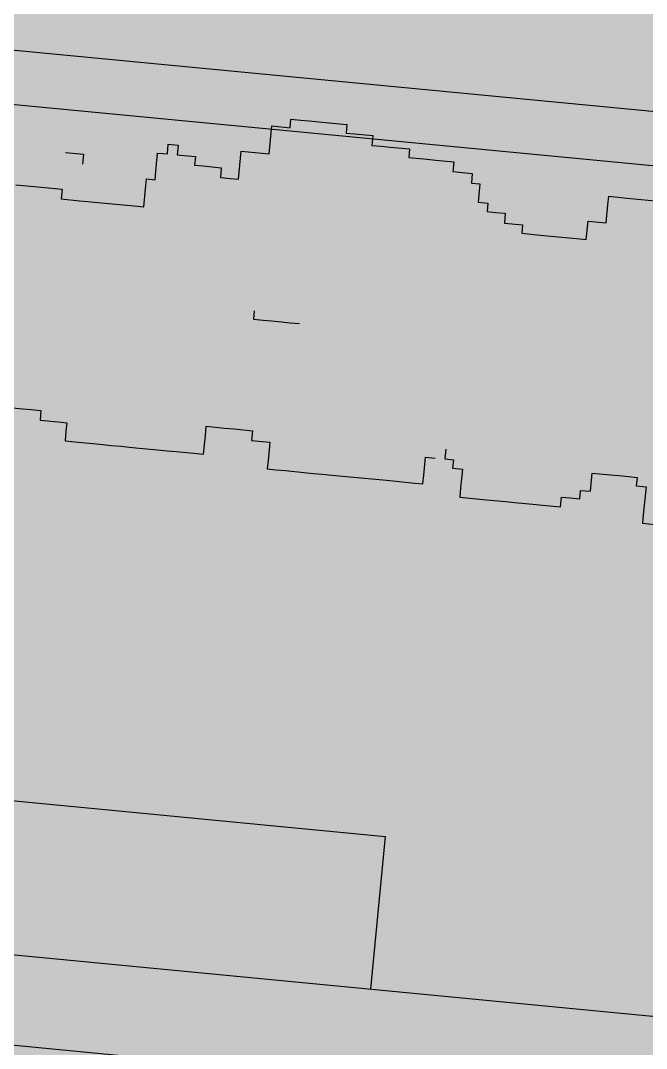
# Model space of a CAD drawing. Extents: x 302512 to 1034855, y -184136 to 410364.
# Drawn here: x 454422 to 457203, y -21027 to -16460 of the extents above; entities that cross this region are included whole.
import ezdxf

# ---------------------------------------------------------------- set-up
doc = ezdxf.new("R2010")
doc.units = 0
doc.header["$MEASUREMENT"] = 0
for name, color, linetype in [('WALL', 4, 'Continuous'), ('WZ', 2, 'Continuous'), ('总图线11', 41, 'Continuous'), ('环境', 8, 'Continuous')]:
    doc.layers.add(name, color=color, linetype=linetype)

# ---------------------------------------------------------------- blocks, each defined once
blk = doc.blocks.new('A$C1DC86410')
at = {"layer": 'WZ'}
for p, q in [((2100.231635808945, 14919.89505699277), (8940.231635808945, 14919.89505699277)), ((2500.231635808945, 14519.89505700022), (8540.23163574934, 14519.89505697787))]:
    blk.add_line(p, q, dxfattribs=at)
blk.add_lwpolyline([(3500.231635808945, 14919.89505699277), (3500.231635808945, 15599.89505699277), (7440.231635808945, 15599.89505699277), (7440.231635808945, 14919.89505699277)], dxfattribs=at)
blk = doc.blocks.new('M_F21')
at = {"color": 3, "linetype": 'Continuous'}
for p, q in [((-631.595779787006, 671.5761824130986), (-577.3097208870659, 671.5761824130986)), ((-631.595779787006, 588.3934599739368), (-631.595779787006, 671.5761824130986)), ((-577.3097208870659, 696.8926631554514), (-548.3571561404315, 696.8926631554514)), ((-577.3097208870659, 671.5761824130986), (-577.3097208870659, 696.8926631554514)), ((-548.3571561404315, 696.8926631554514), (-523.0236619871266, 696.8926631554514)), ((-548.3571561404315, 696.8926631554514), (-548.3571561404315, 696.8926631554514)), ((-523.0236619871266, 696.8926631554514), (-465.1185324938569, 696.8926631554514)), ((-523.0236619871266, 696.8926631554514), (-523.0236619871266, 696.8926631554514)), ((-465.1185324938569, 696.8926631554514), (-410.8324735939177, 696.8926631554514)), ((-465.1185324938569, 696.8926631554514), (-465.1185324938569, 696.8926631554514)), ((-410.8324735939177, 696.8926631554514), (-410.8324735939177, 671.5761824130986)), ((-410.8324735939177, 671.5761824130986), (-385.4989794406129, 671.5761824130986)), ((-385.4989794406129, 671.5761824130986), (-331.2129205406727, 671.5761824130986)), ((-385.4989794406129, 671.5761824130986), (-385.4989794406129, 671.5761824130986)), ((-331.2129205406727, 671.5761824130986), (-331.2129205406727, 642.643061564695)), ((-331.2129205406727, 642.643061564695), (-302.2603557940383, 642.643061564695)), ((-302.2603557940383, 642.643061564695), (-276.9268616407335, 642.643061564695)), ((-302.2603557940383, 642.643061564695), (-302.2603557940383, 642.643061564695)), ((-276.9268616407335, 642.643061564695), (-219.0217321474638, 642.643061564695)), ((-276.9268616407335, 642.643061564695), (-276.9268616407335, 642.643061564695)), ((-219.0217321474638, 642.643061564695), (-219.0217321474638, 617.3265808223405)), ((-219.0217321474638, 617.3265808223405), (-164.7356732475246, 617.3265808223405)), ((-164.7356732475246, 617.3265808223405), (-139.4021790942197, 617.3265808223405)), ((-164.7356732475246, 617.3265808223405), (-164.7356732475246, 617.3265808223405)), ((-139.4021790942197, 617.3265808223405), (-85.11612019427957, 617.3265808223405)), ((-139.4021790942197, 617.3265808223405), (-139.4021790942197, 617.3265808223405)), ((-85.11612019427957, 617.3265808223405), (-85.11612019427957, 588.3934599739368)), ((-931.9786390333384, 588.3934599739368), (-903.026074286704, 588.3934599739368)), ((-931.9786390333384, 588.3934599739368), (-931.9786390333384, 588.3934599739368)), ((-931.9786390333384, 559.4603391255332), (-931.9786390333384, 588.3934599739368)), ((-903.026074286704, 588.3934599739368), (-903.026074286704, 559.4603391255332)), ((-903.026074286704, 588.3934599739368), (-903.026074286704, 588.3934599739368)), ((-714.8344034335796, 588.3934599739368), (-631.595779787006, 588.3934599739368)), ((-714.8344034335796, 505.210737534775), (-714.8344034335796, 588.3934599739368)), ((-85.11612019427957, 588.3934599739368), (-56.16355544764519, 588.3934599739368)), ((-56.16355544764519, 588.3934599739368), (-27.21099070101081, 588.3934599739368)), ((-56.16355544764519, 588.3934599739368), (-56.16355544764519, 588.3934599739368)), ((-27.21099070101081, 588.3934599739368), (-27.21099070101081, 559.4603391255332)), ((-27.21099070101081, 588.3934599739368), (-27.21099070101081, 588.3934599739368)), ((-960.9312037799727, 559.4603391255332), (-931.9786390333384, 559.4603391255332)), ((-960.9312037799727, 505.210737534775), (-960.9312037799727, 559.4603391255332)), ((-903.026074286704, 559.4603391255332), (-848.7400153867638, 559.4603391255332)), ((-903.026074286704, 559.4603391255332), (-903.026074286704, 559.4603391255332)), ((-848.7400153867638, 559.4603391255332), (-848.7400153867638, 534.1438583831787)), ((-27.21099070101081, 559.4603391255332), (-1.87749654770505, 559.4603391255332)), ((-27.21099070101081, 559.4603391255332), (-27.21099070101081, 559.4603391255332)), ((-1.87749654770505, 559.4603391255332), (-1.87749654770505, 505.210737534775)), ((381.7439863452018, 559.4603391255332), (436.0300452451411, 559.4603391255332)), ((381.7439863452018, 559.4603391255332), (381.7439863452018, 559.4603391255332)), ((381.7439863452018, 534.1438583831787), (381.7439863452018, 559.4603391255332)), ((436.0300452451411, 559.4603391255332), (519.2686688917165, 559.4603391255332)), ((436.0300452451411, 559.4603391255332), (436.0300452451411, 559.4603391255332)), ((-1232.361498279671, 534.1438583831787), (-1232.361498279671, 534.1438583831787)), ((-1178.075439379732, 534.1438583831787), (-1232.361498279671, 534.1438583831787)), ((-1178.075439379732, 534.1438583831787), (-1178.075439379732, 534.1438583831787)), ((-1178.075439379732, 505.210737534775), (-1178.075439379732, 534.1438583831787)), ((-848.7400153867638, 534.1438583831787), (-823.406521233459, 534.1438583831787)), ((-823.406521233459, 534.1438583831787), (-769.1204623335198, 534.1438583831787)), ((-823.406521233459, 534.1438583831787), (-823.406521233459, 534.1438583831787)), ((-769.1204623335198, 534.1438583831787), (-769.1204623335198, 505.210737534775)), ((381.7439863452018, 534.1438583831787), (381.7439863452018, 534.1438583831787)), ((381.7439863452018, 479.8942567924223), (381.7439863452018, 534.1438583831787)), ((-960.9312037799727, 505.210737534775), (-960.9312037799727, 505.210737534775)), ((-960.9312037799727, 479.8942567924223), (-960.9312037799727, 505.210737534775)), ((-769.1204623335198, 505.210737534775), (-740.1678975868845, 505.210737534775)), ((-740.1678975868845, 505.210737534775), (-714.8344034335796, 505.210737534775)), ((-740.1678975868845, 505.210737534775), (-740.1678975868845, 505.210737534775)), ((-714.8344034335796, 505.210737534775), (-714.8344034335796, 505.210737534775)), ((-1.87749654770505, 505.210737534775), (27.07506819892933, 505.210737534775)), ((-1.87749654770505, 505.210737534775), (-1.87749654770505, 505.210737534775)), ((27.07506819892933, 505.210737534775), (27.07506819892933, 479.8942567924223)), ((-986.2646979332776, 479.8942567924223), (-960.9312037799727, 479.8942567924223)), ((-986.2646979332776, 450.9611359440187), (-986.2646979332776, 479.8942567924223)), ((27.07506819892933, 479.8942567924223), (52.40856235223328, 479.8942567924223)), ((52.40856235223328, 479.8942567924223), (81.36112709886947, 479.8942567924223)), ((52.40856235223328, 479.8942567924223), (52.40856235223328, 479.8942567924223)), ((81.36112709886947, 479.8942567924223), (81.36112709886947, 450.9611359440187)), ((327.4579274452626, 479.8942567924223), (381.7439863452018, 479.8942567924223)), ((327.4579274452626, 425.6446552016641), (327.4579274452626, 479.8942567924223)), ((-986.2646979332776, 450.9611359440187), (-986.2646979332776, 450.9611359440187)), ((-986.2646979332776, 396.7115343532605), (-986.2646979332776, 450.9611359440187)), ((81.36112709886947, 450.9611359440187), (135.6471859988087, 450.9611359440187)), ((135.6471859988087, 450.9611359440187), (135.6471859988087, 425.6446552016641)), ((-1369.886180826185, 425.6446552016641), (-1315.600121926245, 425.6446552016641)), ((-1315.600121926245, 425.6446552016641), (-1232.361498279671, 425.6446552016641)), ((-1315.600121926245, 425.6446552016641), (-1315.600121926245, 425.6446552016641)), ((-1232.361498279671, 425.6446552016641), (-1232.361498279671, 396.7115343532605)), ((-1232.361498279671, 396.7115343532605), (-1178.075439379732, 396.7115343532605)), ((-1178.075439379732, 396.7115343532605), (-1152.741945226427, 396.7115343532605)), ((-1178.075439379732, 396.7115343532605), (-1178.075439379732, 396.7115343532605)), ((-1152.741945226427, 396.7115343532605), (-1123.789380479792, 396.7115343532605)), ((-1152.741945226427, 396.7115343532605), (-1152.741945226427, 396.7115343532605)), ((-1123.789380479792, 396.7115343532605), (-1069.503321579852, 396.7115343532605)), ((-1123.789380479792, 396.7115343532605), (-1123.789380479792, 396.7115343532605)), ((-1069.503321579852, 396.7115343532605), (-1015.217262679913, 396.7115343532605)), ((-1069.503321579852, 396.7115343532605), (-1069.503321579852, 396.7115343532605)), ((-1015.217262679913, 396.7115343532605), (-986.2646979332776, 396.7115343532605)), ((-1015.217262679913, 396.7115343532605), (-1015.217262679913, 396.7115343532605)), ((135.6471859988087, 425.6446552016641), (189.9332448987479, 425.6446552016641)), ((189.9332448987479, 425.6446552016641), (244.2193037986872, 425.6446552016641)), ((189.9332448987479, 425.6446552016641), (189.9332448987479, 425.6446552016641)), ((244.2193037986872, 425.6446552016641), (298.5053626986264, 425.6446552016641)), ((244.2193037986872, 425.6446552016641), (244.2193037986872, 425.6446552016641)), ((298.5053626986264, 425.6446552016641), (327.4579274452626, 425.6446552016641)), ((298.5053626986264, 425.6446552016641), (298.5053626986264, 425.6446552016641)), ((327.4579274452626, 425.6446552016641), (327.4579274452626, 425.6446552016641)), ((-631.595779787006, 121.8468862934224), (-631.595779787006, 96.53040555106963)), ((-631.595779787006, 96.53040555106963), (-602.6432150403707, 96.53040555106963)), ((-631.595779787006, 96.53040555106963), (-631.595779787006, 96.53040555106963)), ((-602.6432150403707, 96.53040555106963), (-577.3097208870659, 96.53040555106963)), ((-602.6432150403707, 96.53040555106963), (-602.6432150403707, 96.53040555106963)), ((-577.3097208870659, 96.53040555106963), (-548.3571561404315, 96.53040555106963)), ((-577.3097208870659, 96.53040555106963), (-577.3097208870659, 96.53040555106963)), ((-548.3571561404315, 96.53040555106963), (-523.0236619871266, 96.53040555106963)), ((-548.3571561404315, 96.53040555106963), (-548.3571561404315, 96.53040555106963)), ((-523.0236619871266, 96.53040555106963), (-494.0710972404913, 96.53040555106963)), ((-523.0236619871266, 96.53040555106963), (-523.0236619871266, 96.53040555106963)), ((-494.0710972404913, 96.53040555106963), (-494.0710972404913, 96.53040555106963)), ((-1315.600121926245, -232.5838440995267), (-1286.647557179611, -232.5838440995267)), ((-1286.647557179611, -232.5838440995267), (-1261.314063026306, -232.5838440995267)), ((-1286.647557179611, -232.5838440995267), (-1286.647557179611, -232.5838440995267)), ((-1261.314063026306, -232.5838440995267), (-1232.361498279671, -232.5838440995267)), ((-1261.314063026306, -232.5838440995267), (-1261.314063026306, -232.5838440995267)), ((-1232.361498279671, -232.5838440995267), (-1232.361498279671, -261.5169649479303)), ((-740.1678975868845, -232.5838440995267), (-685.8818386869452, -232.5838440995267)), ((-740.1678975868845, -261.5169649479303), (-740.1678975868845, -232.5838440995267)), ((-685.8818386869452, -232.5838440995267), (-656.9292739403108, -232.5838440995267)), ((-685.8818386869452, -232.5838440995267), (-685.8818386869452, -232.5838440995267)), ((-656.9292739403108, -232.5838440995267), (-602.6432150403707, -232.5838440995267)), ((-656.9292739403108, -232.5838440995267), (-656.9292739403108, -232.5838440995267)), ((-602.6432150403707, -232.5838440995267), (-602.6432150403707, -261.5169649479303)), ((-602.6432150403707, -232.5838440995267), (-602.6432150403707, -232.5838440995267)), ((-27.21099070101081, -232.5838440995267), (-27.21099070101081, -261.5169649479303)), ((-1232.361498279671, -261.5169649479303), (-1178.075439379732, -261.5169649479303)), ((-1178.075439379732, -261.5169649479303), (-1152.741945226427, -261.5169649479303)), ((-1178.075439379732, -261.5169649479303), (-1178.075439379732, -261.5169649479303)), ((-1152.741945226427, -261.5169649479303), (-1152.741945226427, -286.833445690283)), ((-1152.741945226427, -261.5169649479303), (-1152.741945226427, -261.5169649479303)), ((-740.1678975868845, -261.5169649479303), (-740.1678975868845, -261.5169649479303)), ((-740.1678975868845, -315.7665665386885), (-740.1678975868845, -261.5169649479303)), ((-602.6432150403707, -261.5169649479303), (-548.3571561404315, -261.5169649479303)), ((-548.3571561404315, -261.5169649479303), (-548.3571561404315, -315.7665665386885)), ((-85.11612019427957, -261.5169649479303), (-56.16355544764519, -261.5169649479303)), ((-85.11612019427957, -261.5169649479303), (-85.11612019427957, -261.5169649479303)), ((-85.11612019427957, -315.7665665386885), (-85.11612019427957, -261.5169649479303)), ((-56.16355544764519, -261.5169649479303), (-56.16355544764519, -261.5169649479303)), ((-27.21099070101081, -261.5169649479303), (-1.87749654770505, -261.5169649479303)), ((-1.87749654770505, -261.5169649479303), (-1.87749654770505, -286.833445690283)), ((410.6965510918362, -261.5169649479303), (464.9826099917755, -261.5169649479303)), ((410.6965510918362, -261.5169649479303), (410.6965510918362, -261.5169649479303)), ((410.6965510918362, -315.7665665386885), (410.6965510918362, -261.5169649479303)), ((464.9826099917755, -261.5169649479303), (490.3161041450803, -261.5169649479303)), ((464.9826099917755, -261.5169649479303), (464.9826099917755, -261.5169649479303)), ((490.3161041450803, -261.5169649479303), (519.2686688917165, -261.5169649479303)), ((490.3161041450803, -261.5169649479303), (490.3161041450803, -261.5169649479303)), ((519.2686688917165, -261.5169649479303), (544.6021630450196, -261.5169649479303)), ((519.2686688917165, -261.5169649479303), (519.2686688917165, -261.5169649479303)), ((544.6021630450196, -261.5169649479303), (544.6021630450196, -286.833445690283)), ((-1152.741945226427, -286.833445690283), (-1152.741945226427, -315.7665665386885)), ((-1152.741945226427, -286.833445690283), (-1152.741945226427, -286.833445690283)), ((-1.87749654770505, -286.833445690283), (27.07506819892933, -286.833445690283)), ((-1.87749654770505, -286.833445690283), (-1.87749654770505, -286.833445690283)), ((27.07506819892933, -286.833445690283), (27.07506819892933, -315.7665665386885)), ((27.07506819892933, -286.833445690283), (27.07506819892933, -286.833445690283)), ((544.6021630450196, -286.833445690283), (573.5547277916558, -286.833445690283)), ((573.5547277916558, -286.833445690283), (573.5547277916558, -341.0830472810412)), ((-1152.741945226427, -315.7665665386885), (-1123.789380479792, -315.7665665386885)), ((-1152.741945226427, -315.7665665386885), (-1152.741945226427, -315.7665665386885)), ((-1123.789380479792, -315.7665665386885), (-1069.503321579852, -315.7665665386885)), ((-1123.789380479792, -315.7665665386885), (-1123.789380479792, -315.7665665386885)), ((-1069.503321579852, -315.7665665386885), (-1040.550756833218, -315.7665665386885)), ((-1069.503321579852, -315.7665665386885), (-1069.503321579852, -315.7665665386885)), ((-1040.550756833218, -315.7665665386885), (-1015.217262679913, -315.7665665386885)), ((-1040.550756833218, -315.7665665386885), (-1040.550756833218, -315.7665665386885)), ((-1015.217262679913, -315.7665665386885), (-986.2646979332776, -315.7665665386885)), ((-1015.217262679913, -315.7665665386885), (-1015.217262679913, -315.7665665386885)), ((-986.2646979332776, -315.7665665386885), (-960.9312037799727, -315.7665665386885)), ((-986.2646979332776, -315.7665665386885), (-986.2646979332776, -315.7665665386885)), ((-960.9312037799727, -315.7665665386885), (-931.9786390333384, -315.7665665386885)), ((-960.9312037799727, -315.7665665386885), (-960.9312037799727, -315.7665665386885)), ((-931.9786390333384, -315.7665665386885), (-877.6925801333991, -315.7665665386885)), ((-931.9786390333384, -315.7665665386885), (-931.9786390333384, -315.7665665386885)), ((-877.6925801333991, -315.7665665386885), (-848.7400153867638, -315.7665665386885)), ((-877.6925801333991, -315.7665665386885), (-877.6925801333991, -315.7665665386885)), ((-848.7400153867638, -315.7665665386885), (-823.406521233459, -315.7665665386885)), ((-848.7400153867638, -315.7665665386885), (-848.7400153867638, -315.7665665386885)), ((-823.406521233459, -315.7665665386885), (-769.1204623335198, -315.7665665386885)), ((-823.406521233459, -315.7665665386885), (-823.406521233459, -315.7665665386885)), ((-769.1204623335198, -315.7665665386885), (-740.1678975868845, -315.7665665386885)), ((-769.1204623335198, -315.7665665386885), (-769.1204623335198, -315.7665665386885)), ((-548.3571561404315, -315.7665665386885), (-548.3571561404315, -341.0830472810412)), ((-548.3571561404315, -315.7665665386885), (-548.3571561404315, -315.7665665386885)), ((-85.11612019427957, -315.7665665386885), (-85.11612019427957, -315.7665665386885)), ((-85.11612019427957, -341.0830472810412), (-85.11612019427957, -315.7665665386885)), ((27.07506819892933, -315.7665665386885), (27.07506819892933, -341.0830472810412)), ((27.07506819892933, -315.7665665386885), (27.07506819892933, -315.7665665386885)), ((381.7439863452018, -315.7665665386885), (410.6965510918362, -315.7665665386885)), ((381.7439863452018, -341.0830472810412), (381.7439863452018, -315.7665665386885)), ((-548.3571561404315, -341.0830472810412), (-523.0236619871266, -341.0830472810412)), ((-548.3571561404315, -341.0830472810412), (-548.3571561404315, -341.0830472810412)), ((-523.0236619871266, -341.0830472810412), (-494.0710972404913, -341.0830472810412)), ((-523.0236619871266, -341.0830472810412), (-523.0236619871266, -341.0830472810412)), ((-494.0710972404913, -341.0830472810412), (-439.7850383405521, -341.0830472810412)), ((-494.0710972404913, -341.0830472810412), (-494.0710972404913, -341.0830472810412)), ((-439.7850383405521, -341.0830472810412), (-410.8324735939177, -341.0830472810412)), ((-439.7850383405521, -341.0830472810412), (-439.7850383405521, -341.0830472810412)), ((-410.8324735939177, -341.0830472810412), (-385.4989794406129, -341.0830472810412)), ((-410.8324735939177, -341.0830472810412), (-410.8324735939177, -341.0830472810412)), ((-385.4989794406129, -341.0830472810412), (-356.5464146939776, -341.0830472810412)), ((-385.4989794406129, -341.0830472810412), (-385.4989794406129, -341.0830472810412)), ((-356.5464146939776, -341.0830472810412), (-302.2603557940383, -341.0830472810412)), ((-356.5464146939776, -341.0830472810412), (-356.5464146939776, -341.0830472810412)), ((-302.2603557940383, -341.0830472810412), (-247.9742968940982, -341.0830472810412)), ((-302.2603557940383, -341.0830472810412), (-302.2603557940383, -341.0830472810412)), ((-247.9742968940982, -341.0830472810412), (-193.688237994159, -341.0830472810412)), ((-247.9742968940982, -341.0830472810412), (-247.9742968940982, -341.0830472810412)), ((-193.688237994159, -341.0830472810412), (-164.7356732475246, -341.0830472810412)), ((-193.688237994159, -341.0830472810412), (-193.688237994159, -341.0830472810412)), ((-164.7356732475246, -341.0830472810412), (-110.4496143475844, -341.0830472810412)), ((-164.7356732475246, -341.0830472810412), (-164.7356732475246, -341.0830472810412)), ((-110.4496143475844, -341.0830472810412), (-85.11612019427957, -341.0830472810412)), ((-110.4496143475844, -341.0830472810412), (-110.4496143475844, -341.0830472810412)), ((-85.11612019427957, -341.0830472810412), (-85.11612019427957, -341.0830472810412)), ((27.07506819892933, -341.0830472810412), (27.07506819892933, -370.0161681294448)), ((27.07506819892933, -341.0830472810412), (27.07506819892933, -341.0830472810412)), ((327.4579274452626, -341.0830472810412), (352.7914215985656, -341.0830472810412)), ((327.4579274452626, -370.0161681294448), (327.4579274452626, -341.0830472810412)), ((352.7914215985656, -341.0830472810412), (381.7439863452018, -341.0830472810412)), ((352.7914215985656, -341.0830472810412), (352.7914215985656, -341.0830472810412)), ((573.5547277916558, -341.0830472810412), (573.5547277916558, -370.0161681294448)), ((573.5547277916558, -341.0830472810412), (573.5547277916558, -341.0830472810412)), ((27.07506819892933, -370.0161681294448), (106.6946212521725, -370.0161681294448)), ((106.6946212521725, -370.0161681294448), (164.5997507454431, -370.0161681294448)), ((106.6946212521725, -370.0161681294448), (106.6946212521725, -370.0161681294448)), ((164.5997507454431, -370.0161681294448), (189.9332448987479, -370.0161681294448)), ((164.5997507454431, -370.0161681294448), (164.5997507454431, -370.0161681294448)), ((189.9332448987479, -370.0161681294448), (244.2193037986872, -370.0161681294448)), ((189.9332448987479, -370.0161681294448), (189.9332448987479, -370.0161681294448)), ((244.2193037986872, -370.0161681294448), (273.1718685453234, -370.0161681294448)), ((244.2193037986872, -370.0161681294448), (244.2193037986872, -370.0161681294448)), ((273.1718685453234, -370.0161681294448), (327.4579274452626, -370.0161681294448)), ((273.1718685453234, -370.0161681294448), (273.1718685453234, -370.0161681294448)), ((573.5547277916558, -370.0161681294448), (573.5547277916558, -395.3326488717994)), ((573.5547277916558, -370.0161681294448), (573.5547277916558, -370.0161681294448)), ((573.5547277916558, -395.3326488717994), (627.840786691595, -395.3326488717994)), ((573.5547277916558, -395.3326488717994), (573.5547277916558, -395.3326488717994))]:
    blk.add_line(p, q, dxfattribs=at)
at = {"width": 0.8, "flags": 9}
for tag in ['YSIZE', 'XSIZE']:
    blk.add_attdef(tag, (0, 0), '', height=0.5, dxfattribs=at)

msp = doc.modelspace()

# ---------------------------------------------------------------- hatches: boundary and pattern name
at = {"linetype": 'ByBlock', "lineweight": 5}
h = msp.add_hatch(color=256, dxfattribs=at)
h.paths.add_polyline_path([(449237.8332280766, -10247.49772148626), (447442.2985553395, -10200.03156494396), (447475.0090455662, -8962.66955118673), (449270.5437183033, -9010.13570772903)], flags=16)
h.paths.add_polyline_path([(446474.5732798229, -11002.26743065612), (448197.9207322251, -14686.67290019291), (450305.0522746693, -11103.52869772213)], flags=17)
edge = h.paths.add_edge_path()
edge.add_line((499629.4636816632, -17475.1051760246), (302511.8760555636, -12264.17027913826))
edge.add_line((449253.6531622063, -8001.501545720268), (445943.9728309761, -133199.0362653066))
at = {"layer": '环境'}
h = msp.add_hatch(dxfattribs=at)
h.set_pattern_fill('ANGLE,_O', color=256, scale=3000)
h.set_pattern_definition([(0, (-609984.0939585507, -119640.7769003473), (0, 825.0000000000001), [600, -225]), (90, (-609984.0939585507, -119640.7769003473), (-825.0000000000001, 5.051501209517306e-14), [600, -225])])
edge = h.paths.add_edge_path()
edge.add_arc((456452.5202698254, -20483.03600952902), 5999.999999882882, 82.90610739022549, 136.7172286932041, ccw=False)
edge.add_arc((529230.5564035431, 564349.7677956127), 583343.7460008563, 262.9064421242585, 271.3139044814773)
edge.add_arc((556282.2267406606, -32330.84227312566), 19209.61674449953, 135.390996447, 143.8505578282533)
edge.add_arc((523139.7908070374, 498264.9605886798), 519563.4119421407, 267.02239156334633, 271.9446668256243, ccw=False)
edge.add_line((496150.7153754483, -20596.9948833962), (452084.6465785343, -16369.43911441136))
edge = h.paths.add_edge_path()
edge.add_arc((557649.2972619648, -28887.4074915247), 12195.37604413375, 122.3331244259789, 138.4177400750413, ccw=False)
edge.add_line((551126.7109780756, -18582.89076209709), (563157.0100887832, -18006.58508349324))
edge.add_arc((576761.7066860453, 6333.997658741195), 27884.61471376488, 240.7978392002225, 252.5319908396245)
edge.add_arc((-697884.8105419346, 47187662.48797935), 47224907.05095948, 271.5129119605803, 271.53649819632426, ccw=False)
edge.add_line((548957.8885803409, -20781.98179117788), (548527.1118179576, -20793.40171051768))
edge = h.paths.add_edge_path()
edge.add_line((626586.9758837472, -14296.28622386651), (626866.4842934804, -14065.55741847632))
edge.add_arc((622239.3367429655, -17885.17854441365), 5999.99999999521, 39.53901633858169, 100.4383675919696)
edge.add_arc((577050.392796655, 207323.149270234), 223698.033626444, 274.291430304433, 281.3702984552263, ccw=False)
edge.add_arc((576761.7066861086, 6333.997658622451), 27884.61471362988, 294.3952189639236, 307.6369724271134, ccw=False)
edge.add_arc((-3202813.969650181, 30587041.36929663), 30840004.67889177, 277.0611024603429, 277.11889753257)
edge.add_line((619149.7247513805, -15221.32666661206), (626586.9758837472, -14296.28622386654))

# ---------------------------------------------------------------- linework, layer by layer
at = {"layer": 'WALL'}
msp.add_line((451040.8254242192, -16269.29829715239), (496150.7153754483, -20596.9948833962), dxfattribs=at)
at = {"layer": 'WZ'}
for centre, radius, start, end in [((456452.5202698957, -20483.03600962507), 6000, 82.90610739100289, 166.0061348216836), ((530889.9137620254, 589905.7108593327), 608910.863788416, 263.0484554081289, 275.9291569592512)]:
    msp.add_arc(centre, radius, start, end, dxfattribs=at)
at = {"layer": '总图线11'}
msp.add_line((451256.8089376937, -16531.12098876433), (496134.8395282279, -20836.57373974519), dxfattribs=at)

# ---------------------------------------------------------------- block references
at = {"xscale": 1.5, "yscale": 1.5, "zscale": 1.5, "rotation": 354.526820015691}
msp.add_blockref('M_F21', (456385.5311140247, -18021.42203553743), dxfattribs=at)
at = {"layer": 'WALL', "rotation": 354.5}
msp.add_blockref('A$C1DC86410', (447140.1540302287, -34901.28693071799), dxfattribs=at)

doc.saveas('drawing.dxf')
